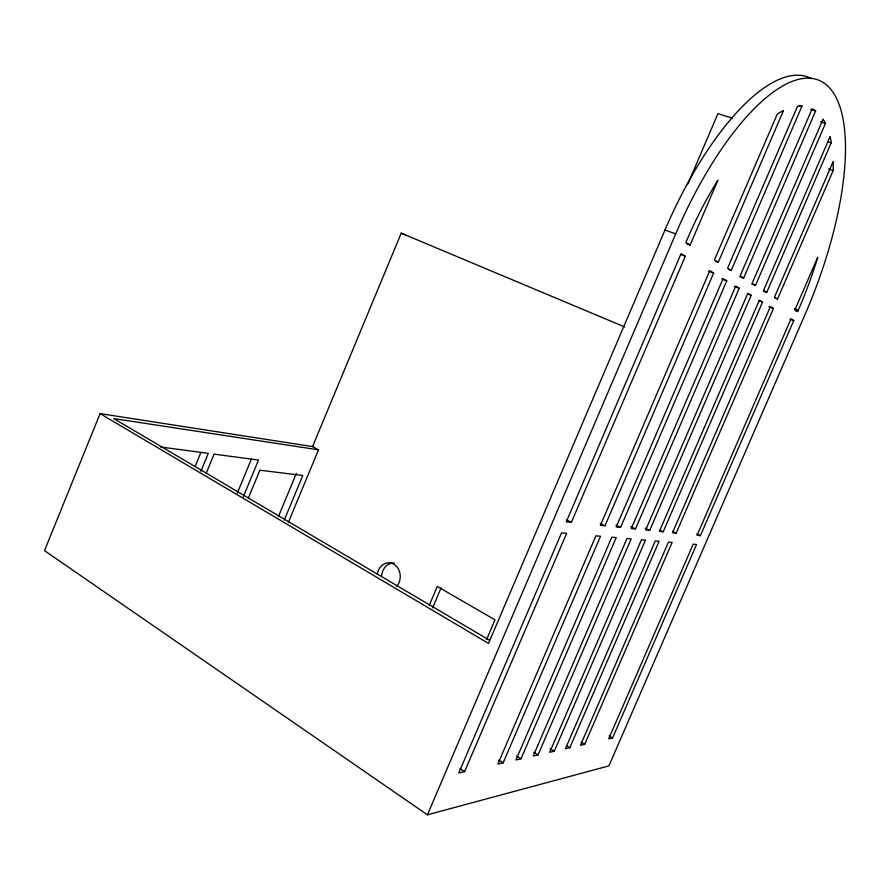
<?xml version="1.0" encoding="UTF-8"?>
<svg xmlns="http://www.w3.org/2000/svg" width="890" height="890" viewBox="0 0 890 890"><rect width="100%" height="100%" fill="white"/><g stroke="black" fill="none" stroke-linecap="round" stroke-linejoin="round"><path stroke-width="1.33" d="M833.185 170.513L833.185 170.09A179.435 64.925 -68 0 0 833.151 161.624L774.489 297.16L777.526 299.04L833.185 170.513L828.468 168.989M288.282 522.541L318.52 449.839L312.557 446.591L100.081 413.605L44.5 550.643L427.411 814.817L608.894 765.89L805.094 314.381A207.459 75.216 -68 0 0 823.039 82.392A207.459 75.216 -68 0 0 675.688 233.925L427.411 814.817M195.199 466.349L200.962 452.298M200.884 471.3L208.26 453.355L160.489 446.991M206.224 473.246L214.09 454.134L258.512 460.052L243.337 496.765M237.285 493.194L251.369 459.107M248.299 498.211L259.891 470.198L302.8 475.483L284.266 520.105M278.392 516.634L296.337 473.413M312.557 446.591L401.234 233.169L624.802 326.997M429.236 605.434L437.279 586.432L494.985 619.841L486.496 639.732M432.596 607.881L441.14 587.723M811.413 78.609A206.625 76.217 -68 0 0 756.589 93.539L755.621 94.329A206.625 76.217 -68 0 0 665.008 229.965L488.521 643.414L100.081 413.605M687.937 183.852L717.919 113.631L732.281 118.148M464.602 771.652L566.674 533.31L561.557 532.865L458.784 772.976L464.602 771.652L459.985 768.604M571.369 522.352L685.322 256.264L681.039 253.717L566.274 521.829L571.369 522.352L566.463 519.816M690.128 245.039L717.919 180.158L717.574 180.715A179.435 64.925 -68 0 0 686.602 240.712L685.879 242.414L690.128 245.039L686.646 243.738M503.106 762.886L600.527 536.225L595.899 535.825L497.833 764.087L503.106 762.886L498.623 760.015M605 525.812L713.647 273.052L709.764 270.749L600.405 525.345L605 525.812L600.272 523.398M718.23 262.394L783.489 110.571A179.435 64.925 -68 0 0 777.393 113.864L714.381 260.025L718.23 262.394L715.716 261.449M520.973 758.825L616.225 537.582L611.819 537.204L515.955 759.971L520.973 758.825L516.567 756.022M620.597 527.414L726.763 280.828L723.081 278.648L616.225 526.969L620.597 527.414L615.947 525.056M728.765 269.503L731.235 270.438L801.957 106.166L799.398 105.398M538.016 754.943L631.188 538.873L626.972 538.506L533.232 756.033L538.016 754.943L533.677 752.217M635.471 528.949L739.256 288.238L735.719 286.135L631.277 528.515L635.471 528.949L630.888 526.635M743.628 278.103L815.596 110.95A179.435 64.925 -68 0 0 812.147 108.791L740.124 275.933L743.628 278.103L740.002 276.723M554.281 751.249L645.484 540.108L641.456 539.752L549.709 752.284L554.281 751.249L550.009 748.59M649.667 530.407L751.205 295.324L747.834 293.322L645.662 529.995L649.667 530.407L645.172 528.148M755.477 285.423L825.453 123.421A179.435 64.925 -68 0 0 823.094 119.216L752.128 283.354L755.477 285.423L751.917 284.066M569.823 747.711L659.101 541.276L655.263 540.942L565.45 748.701L569.823 747.711L566.663 745.764M663.195 531.797L762.552 302.055L759.359 300.153L659.39 531.408L663.195 531.797L659.879 530.14M766.735 292.376L831.327 142.478A179.435 64.925 -68 0 0 830.092 136.548L763.564 290.418L766.735 292.376L763.242 291.041M584.685 744.329L672.128 542.399L668.457 542.088L580.502 745.286L584.685 744.329L581.137 742.16M676.144 533.132L773.421 308.496L770.362 306.683L672.495 532.765L676.144 533.132L672.417 531.274M612.543 737.988L696.547 544.502L693.188 544.213L608.704 738.867L612.543 737.988L609.105 735.919M700.408 535.635L793.78 320.567L790.976 318.909L697.07 535.291L700.408 535.635L696.792 533.855M797.707 311.511L798.297 310.154A179.435 64.925 -68 0 0 817.61 257.733L817.765 257.188L794.937 309.798L797.707 311.511L795.182 310.543M318.52 449.839L113.698 418.556L489.444 640.21M810.656 109.503L815.685 111.005M820.535 121.919L825.453 123.421M827.778 141.744L831.394 142.867M665.008 229.965L675.688 233.925M680.683 254.507L685.322 256.264M708.629 271.139L713.647 273.052M775.235 298.161L777.526 299.04M721.835 278.948L726.763 280.828M794.503 308.708L798.297 310.154M734.428 286.38L739.256 288.238M747.656 293.956L751.205 295.324M759.059 300.698L762.552 302.055M768.849 306.727L773.421 308.496M789.997 319.098L793.78 320.567M401.234 233.169L405.551 234.993M731.235 270.438L727.586 268.179L797.507 106.322A179.435 64.925 -68 0 1 801.957 106.166M381.665 575.607A13.839 11.581 -87.4 0 1 394.315 563.025M377.215 574.328A13.917 11.614 -87.3 0 1 394.17 564.394A13.917 11.614 -87.3 0 1 396.706 586.566"/></g></svg>
